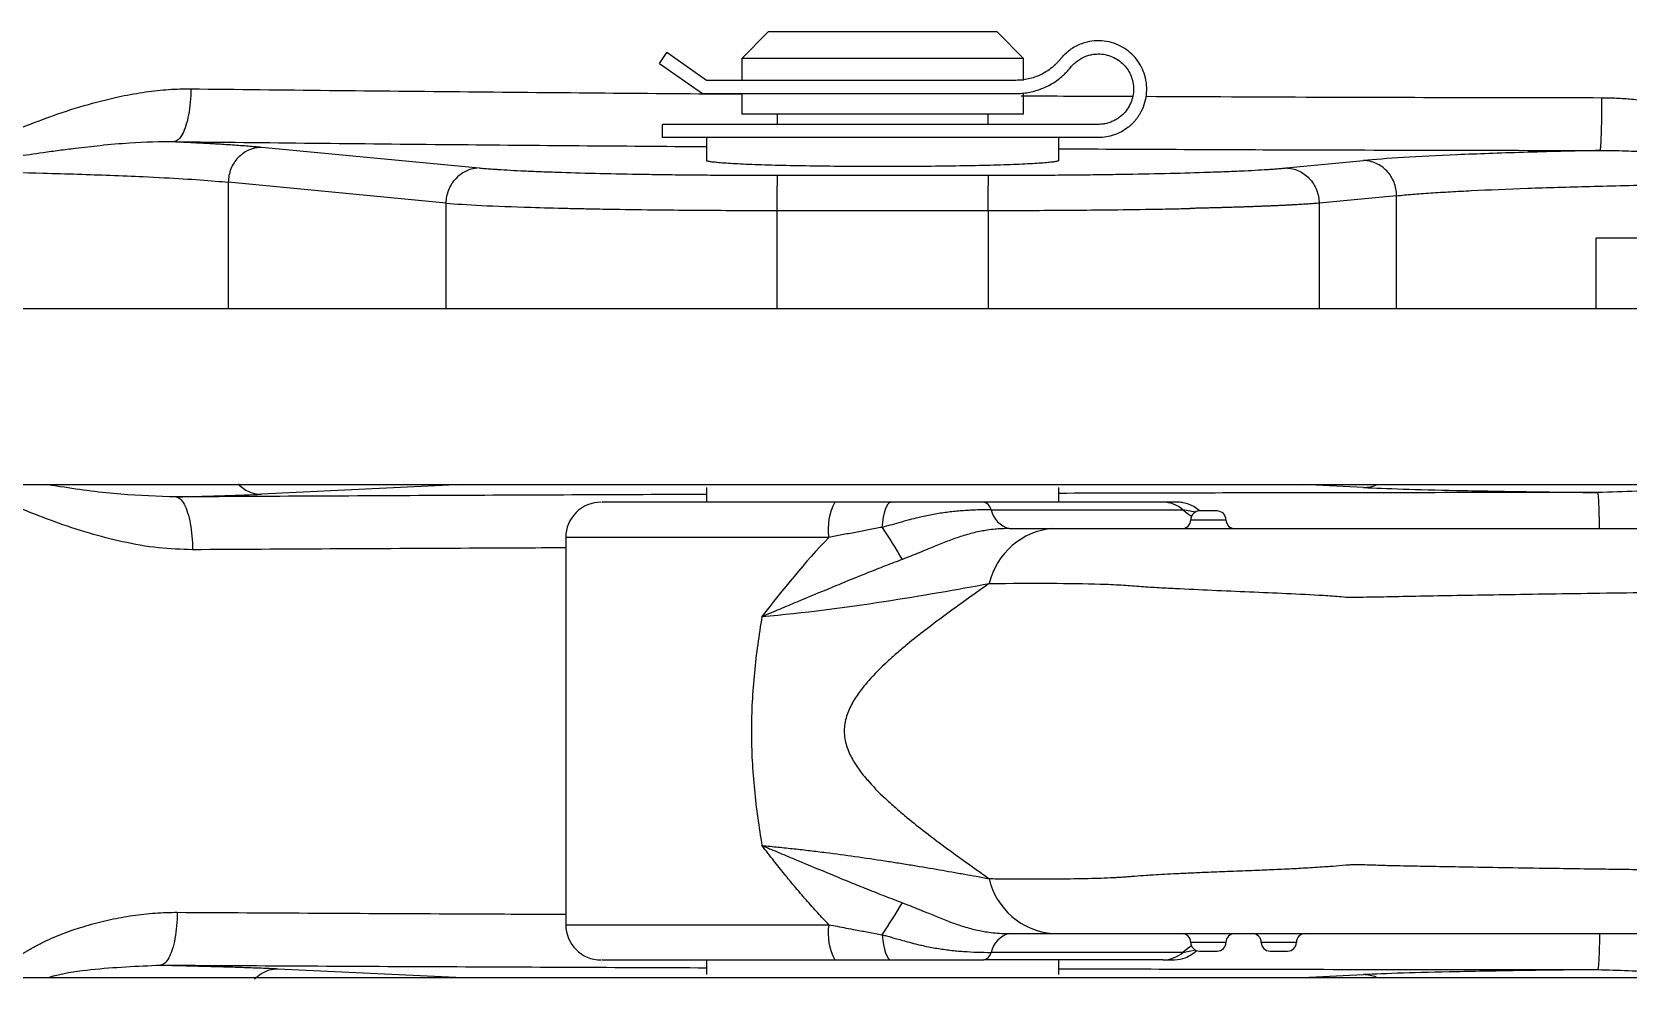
# Model space of a CAD drawing. Header units: centimetres. Extents: x 470464 to 524273, y 49611 to 59074.
# Drawn here: x 488088.35 to 488097.42, y 53981.15 to 53986.53 of the extents above; entities that cross this region are included whole.
import ezdxf

# ---------------------------------------------------------------- set-up
doc = ezdxf.new("R2010")
doc.units = ezdxf.units.CM
doc.header["$MEASUREMENT"] = 0
doc.layers.add('vinç', color=7, linetype='Continuous')

# ---------------------------------------------------------------- blocks, each defined once
blk = doc.blocks.new('fdtrhrghrtsehserhtr')
at = {"color": 2, "linetype": 'Continuous', "lineweight": 25}
for p, q in [((427562.0182, 71738.9734), (427562.0182, 71779.0242)), ((427563.0182, 71738.9734), (427563.0182, 71779.0242)), ((427565.8182, 71738.9734), (427565.8182, 71779.0242)), ((427561.6182, 71764.0988), (427561.6182, 71758.4988)), ((427561.6182, 71758.4988), (427562.0182, 71758.4988)), ((427561.3777, 71757.3682), (427561.42, 71756.9277)), ((427562.0182, 71757.3682), (427561.3777, 71757.3682)), ((427561.2201, 71756.7398), (427561.1778, 71757.1802)), ((427563.0349, 71757.1802), (427563.0182, 71756.8325)), ((427565.8182, 71756.8325), (427565.8016, 71757.1802)), ((427561.42, 71756.9277), (427562.0182, 71756.9277)), ((427565.6182, 71756.7988), (427565.6182, 71756.5988)), ((427565.6682, 71756.6488), (427565.6682, 71756.7488)), ((427563.1682, 71756.3488), (427563.1682, 71756.2488)), ((427563.2182, 71756.1988), (427563.2182, 71756.3988)), ((427565.6182, 71756.3988), (427565.6182, 71756.1988)), ((427565.6682, 71756.2488), (427565.6682, 71756.3488)), ((427563.1754, 71756.2248), (427563.1611, 71756.1539)), ((427565.6754, 71756.1537), (427565.6612, 71756.2248)), ((427563.1611, 71755.0647), (427563.1611, 71756.1539)), ((427565.6754, 71756.1537), (427565.6754, 71755.0646)), ((427560.9725, 71755.6738), (427560.9725, 71753.1988)), ((427561.0475, 71755.6738), (427561.0475, 71753.1988)), ((427561.1774, 71755.4488), (427561.0475, 71755.4488)), ((427563.1182, 71755.4488), (427563.0351, 71755.4488)), ((427565.8014, 71755.4488), (427565.7182, 71755.4488)), ((427560.5975, 71755.2488), (427560.4474, 71755.0986)), ((427560.5975, 71755.2488), (427560.5975, 71753.6488)), ((427560.7228, 71755.2488), (427560.5975, 71755.2488)), ((427560.9125, 71755.2488), (427560.7947, 71755.2488)), ((427560.7225, 71755.2054), (427560.7225, 71753.4488)), ((427560.7975, 71753.4251), (427560.7975, 71755.2054)), ((427560.9725, 71755.0488), (427560.9125, 71755.0488)), ((427561.2614, 71753.8492), (427561.2614, 71755.0484)), ((427561.4613, 71753.8492), (427561.4613, 71755.0484)), ((427561.4613, 71755.0484), (427562.0182, 71755.0484)), ((427563.3182, 71754.143), (427563.3182, 71752.6488)), ((427565.5182, 71752.6488), (427565.5182, 71754.1429)), ((427560.4474, 71753.7989), (427560.5975, 71753.6488)), ((427560.9125, 71753.8488), (427560.9725, 71753.8488)), ((427562.0182, 71753.8492), (427561.4613, 71753.8492)), ((427560.5975, 71753.6488), (427560.7225, 71753.6488)), ((427560.7947, 71753.6488), (427560.9125, 71753.6488)), ((427560.7225, 71753.4488), (427560.5648, 71753.2235)), ((427560.6262, 71753.1805), (427560.7975, 71753.4251)), ((427561.0475, 71753.4488), (427561.1774, 71753.4488)), ((427563.0351, 71753.4488), (427563.1182, 71753.4488)), ((427565.7182, 71753.4488), (427565.8014, 71753.4488)), ((427560.6262, 71753.1805), (427560.5648, 71753.2235)), ((427561.0475, 71753.1988), (427560.9725, 71753.1988)), ((427563.3182, 71752.6488), (427565.5182, 71752.6488)), ((427561.1013, 71750.92), (427561.2201, 71752.1577)), ((427563.0182, 71752.065), (427563.0732, 71750.92)), ((427565.7678, 71751.0142), (427565.8182, 71752.065)), ((427561.42, 71751.9698), (427561.3012, 71750.7321)), ((427562.0182, 71751.9698), (427561.42, 71751.9698)), ((427561.3012, 71750.7321), (427562.0182, 71750.7321))]:
    blk.add_line(p, q, dxfattribs=at)
at = {"color": 2, "linetype": 'Continuous', "lineweight": 25, "flags": 128}
for points in [[(427563.1611, 71756.1539), (427563.1855, 71756.185), (427563.1978, 71756.2031)], [(427565.6386, 71756.2031), (427565.651, 71756.1849), (427565.6754, 71756.1537)], [(427563.2611, 71754.4469), (427563.2313, 71754.4499), (427563.2037, 71754.4539), (427563.179, 71754.4591), (427563.1579, 71754.4652), (427563.1409, 71754.472), (427563.1284, 71754.4795), (427563.1208, 71754.4873), (427563.1182, 71754.4954)], [(427565.5754, 71754.4468), (427565.6052, 71754.4498), (427565.6328, 71754.4539), (427565.6575, 71754.459), (427565.6786, 71754.4651), (427565.6956, 71754.472), (427565.7081, 71754.4794), (427565.7157, 71754.4873), (427565.7182, 71754.4953)]]:
    blk.add_lwpolyline(points, dxfattribs=at)
at = {"color": 2, "linetype": 'Continuous', "lineweight": 25}
for centre, radius, start, end in [((427565.6182, 71756.8488), 0.05, 180, 270), ((427565.6182, 71756.7488), 0.05, 0, 90), ((427565.6182, 71756.5488), 0.05, 90, 180), ((427565.6182, 71756.6488), 0.05, 270, 0), ((427563.2182, 71756.4488), 0.05, 270, 0), ((427565.6182, 71756.4488), 0.05, 180, 270), ((427563.2182, 71756.3488), 0.05, 90, 180), ((427565.6182, 71756.3488), 0.05, 0, 90), ((427563.2182, 71756.2488), 0.05, 180, 270), ((427565.6182, 71756.2488), 0.05, 270, 0), ((427563.2941, 71756.0388), 0.1758, 139.13346, 179.71429), ((427563.2182, 71756.1488), 0.05, 0, 90), ((427565.6182, 71756.1488), 0.05, 90, 180), ((427565.5424, 71756.0387), 0.1758, 0.28601, 40.86905), ((427563.6714, 71755.4484), 0.4045, 184.59309, 256.92732), ((427565.165, 71755.4474), 0.4045, 283.03625, 355.39888), ((427563.1301, 71755.2041), 0.1428, 282.5295, 345.2658), ((427565.7063, 71755.204), 0.1428, 194.73974, 257.47677), ((427563.1735, 71755.0089), 0.0571, 102.5295, 165.2658), ((427565.663, 71755.0088), 0.0571, 14.73974, 77.47677), ((427566.2392, 71749.8927), 5.4415, 120.91849, 123.18138), ((427562.6002, 71749.8974), 5.4359, 56.81676, 59.08199), ((427563.2697, 71754.4628), 0.3235, 242.0836, 278.63347), ((427565.5668, 71754.4627), 0.3234, 261.36506, 297.92205), ((427563.3182, 71752.8488), 0.2, 180, 270), ((427565.5182, 71752.8488), 0.2, 270, 0)]:
    blk.add_arc(centre, radius, start, end, dxfattribs=at)
for points, knots in [([(427563.2682, 71755.416), (427563.2682, 71755.4319), (427563.2682, 71755.4636), (427563.2682, 71755.5102), (427563.2682, 71755.5559), (427563.2682, 71755.6007), (427563.2682, 71755.6446), (427563.2682, 71755.6876), (427563.2682, 71755.7298), (427563.2682, 71755.7711), (427563.2682, 71755.8115), (427563.2682, 71755.851), (427563.2682, 71755.8896), (427563.2682, 71755.9274), (427563.2682, 71755.9642), (427563.2682, 71756.0002), (427563.2682, 71756.0353), (427563.2682, 71756.0696), (427563.2682, 71756.1148), (427563.2682, 71756.1703), (427563.2682, 71756.2539), (427563.2682, 71756.3281), (427563.2682, 71756.3996), (427563.2682, 71756.452), (427563.2682, 71756.4973), (427563.2682, 71756.5321), (427563.2682, 71756.5845), (427563.2682, 71756.6757), (427563.2682, 71756.8178), (427563.2682, 71756.9685), (427563.2682, 71757.1098), (427563.2682, 71757.2242), (427563.2682, 71757.3227), (427563.2682, 71757.3912), (427563.2682, 71757.436), (427563.2682, 71757.4701), (427563.2682, 71757.5136), (427563.2682, 71757.5585), (427563.2682, 71757.5969), (427563.2682, 71757.6446), (427563.2682, 71757.7159), (427563.2682, 71757.8181), (427563.2682, 71758.0077), (427563.2682, 71758.2549), (427563.2682, 71758.5654), (427563.2682, 71758.8177), (427563.2682, 71759.0869), (427563.2682, 71759.3713), (427563.2682, 71759.6691), (427563.2682, 71759.9787), (427563.2682, 71760.2968), (427563.2682, 71760.5495), (427563.2682, 71760.7312), (427563.2682, 71760.841), (427563.2682, 71760.951), (427563.2682, 71761.0614), (427563.2682, 71761.172), (427563.2682, 71761.2458), (427563.2682, 71761.2827)], [0, 0, 0, 0, 0.007305, 0.014597, 0.021878, 0.029147, 0.036407, 0.043658, 0.050903, 0.058142, 0.065377, 0.072609, 0.07984, 0.087069, 0.0943, 0.101533, 0.10877, 0.116011, 0.123259, 0.138218, 0.154152, 0.185165, 0.19893, 0.21627, 0.231828, 0.2396, 0.24737, 0.27795, 0.319361, 0.371605, 0.40942, 0.442732, 0.471539, 0.495841, 0.502578, 0.511375, 0.526911, 0.542439, 0.550471, 0.557966, 0.57877, 0.599636, 0.620632, 0.683745, 0.715301, 0.746938, 0.7786, 0.810173, 0.841759, 0.873466, 0.905237, 0.93669, 0.947248, 0.957791, 0.968329, 0.97887, 0.989424, 1, 1, 1, 1]), ([(427563.5799, 71755.0544), (427563.5777, 71755.3043), (427563.578, 71755.5148), (427563.5845, 71755.7264), (427563.5861, 71755.7661), (427563.5904, 71755.839), (427563.5935, 71755.8708), (427563.5987, 71755.9375), (427563.6006, 71755.9719), (427563.6045, 71756.0411), (427563.6063, 71756.0759), (427563.6151, 71756.2505), (427563.621, 71756.3913), (427563.6331, 71756.6726), (427563.6388, 71756.8138), (427563.649, 71756.9868), (427563.6516, 71757.0206), (427563.6562, 71757.0705), (427563.658, 71757.087), (427563.6575, 71757.1313), (427563.6572, 71757.1542), (427563.6556, 71757.2736), (427563.653, 71757.389), (427563.6478, 71757.6603), (427563.6453, 71757.813), (427563.64, 71758.1453), (427563.6372, 71758.3259), (427563.6316, 71758.7201), (427563.6291, 71758.929), (427563.6244, 71759.3623), (427563.6221, 71759.5878), (427563.6153, 71760.2981), (427563.6116, 71760.7878), (427563.6058, 71761.2903)], [0, 0, 0, 0, 0.125, 0.125, 0.15625, 0.15625, 0.1875, 0.1875, 0.21875, 0.21875, 0.25, 0.25, 0.375, 0.375, 0.5, 0.5, 0.53125, 0.53125, 0.546875, 0.546875, 0.5625, 0.5625, 0.625, 0.625, 0.6875, 0.6875, 0.75, 0.75, 0.8125, 0.8125, 0.875, 0.875, 1, 1, 1, 1]), ([(427565.2563, 71755.0533), (427565.2564, 71755.0677), (427565.2566, 71755.0964), (427565.2569, 71755.1381), (427565.2572, 71755.1783), (427565.2574, 71755.2171), (427565.2575, 71755.2543), (427565.2576, 71755.2902), (427565.2577, 71755.3246), (427565.2577, 71755.3577), (427565.2576, 71755.3895), (427565.2575, 71755.4199), (427565.257, 71755.4991), (427565.2552, 71755.6182), (427565.2518, 71755.7252), (427565.2484, 71755.7901), (427565.2462, 71755.8233), (427565.2439, 71755.8538), (427565.2407, 71755.8956), (427565.2375, 71755.9379), (427565.2336, 71755.9938), (427565.2306, 71756.052), (427565.2268, 71756.1245), (427565.2228, 71756.2082), (427565.2184, 71756.3091), (427565.2138, 71756.4278), (427565.2094, 71756.5427), (427565.2049, 71756.6547), (427565.2003, 71756.7558), (427565.1954, 71756.8469), (427565.1909, 71756.9175), (427565.1877, 71756.9652), (427565.1836, 71757.0193), (427565.18, 71757.0618), (427565.177, 71757.102), (427565.1763, 71757.1296), (427565.1763, 71757.1624), (427565.177, 71757.1957), (427565.1781, 71757.2323), (427565.1794, 71757.2705), (427565.1808, 71757.3112), (427565.182, 71757.3624), (427565.1833, 71757.4376), (427565.1858, 71757.559), (427565.1888, 71757.7285), (427565.1923, 71757.9382), (427565.1966, 71758.2116), (427565.2004, 71758.4713), (427565.204, 71758.7272), (427565.207, 71758.9719), (427565.2107, 71759.303), (427565.2143, 71759.6432), (427565.217, 71759.9044), (427565.2188, 71760.0916), (427565.2203, 71760.2661), (427565.2219, 71760.4444), (427565.2232, 71760.5908), (427565.2244, 71760.7089), (427565.2255, 71760.8159), (427565.2266, 71760.928), (427565.2279, 71761.0448), (427565.2293, 71761.1661), (427565.2302, 71761.2484), (427565.2307, 71761.2903)], [0, 0, 0, 0, 0.0063713, 0.0126206, 0.0187472, 0.0247506, 0.0306304, 0.0363861, 0.0420175, 0.0475242, 0.052906, 0.0581624, 0.0632932, 0.0946405, 0.1253915, 0.1322099, 0.1408789, 0.1501976, 0.1563905, 0.1758415, 0.1874621, 0.2053611, 0.2260603, 0.2495845, 0.2766498, 0.3116854, 0.3501619, 0.3737819, 0.4065129, 0.4358891, 0.4513147, 0.4669525, 0.4767502, 0.4980268, 0.5046037, 0.5119198, 0.520103, 0.5290532, 0.5352859, 0.544582, 0.5534877, 0.560156, 0.5746668, 0.5955861, 0.6231095, 0.6548486, 0.6858307, 0.7312126, 0.7486617, 0.772812, 0.8114686, 0.852271, 0.8743379, 0.8871989, 0.9058248, 0.9236944, 0.9371279, 0.946536, 0.9563918, 0.9666821, 0.9773918, 0.9885041, 1, 1, 1, 1]), ([(427565.5682, 71755.4149), (427565.5682, 71755.4304), (427565.5682, 71755.4612), (427565.5682, 71755.5065), (427565.5682, 71755.5509), (427565.5682, 71755.5945), (427565.5682, 71755.6371), (427565.5682, 71755.6788), (427565.5682, 71755.7197), (427565.5682, 71755.7597), (427565.5682, 71755.7988), (427565.5682, 71755.8371), (427565.5682, 71755.8745), (427565.5682, 71755.9353), (427565.5682, 71756.0164), (427565.5682, 71756.0938), (427565.5682, 71756.1544), (427565.5682, 71756.2121), (427565.5682, 71756.2816), (427565.5682, 71756.3559), (427565.5682, 71756.4264), (427565.5682, 71756.4857), (427565.5682, 71756.5319), (427565.5682, 71756.5789), (427565.5682, 71756.6362), (427565.5682, 71756.7073), (427565.5682, 71756.7785), (427565.5682, 71756.8734), (427565.5682, 71756.9922), (427565.5682, 71757.1005), (427565.5682, 71757.1953), (427565.5682, 71757.2693), (427565.5682, 71757.3505), (427565.5682, 71757.403), (427565.5682, 71757.4351), (427565.5682, 71757.4581), (427565.5682, 71757.487), (427565.5682, 71757.5158), (427565.5682, 71757.5392), (427565.5682, 71757.5651), (427565.5682, 71757.6001), (427565.5682, 71757.6557), (427565.5682, 71757.7407), (427565.5682, 71757.8643), (427565.5682, 71758.0242), (427565.5682, 71758.2309), (427565.5682, 71758.4951), (427565.5682, 71758.7483), (427565.5682, 71758.9824), (427565.5682, 71759.1656), (427565.5682, 71759.3825), (427565.5682, 71759.604), (427565.5682, 71759.8257), (427565.5682, 71760.0633), (427565.5682, 71760.2876), (427565.5682, 71760.4861), (427565.5682, 71760.6389), (427565.5682, 71760.7453), (427565.5682, 71760.852), (427565.5682, 71760.9592), (427565.5682, 71761.0668), (427565.5682, 71761.1747), (427565.5682, 71761.2467), (427565.5682, 71761.2828)], [0, 0, 0, 0, 0.00711, 0.014196, 0.021262, 0.028306, 0.035332, 0.04234, 0.049331, 0.056306, 0.063268, 0.070216, 0.077152, 0.084078, 0.1048, 0.125468, 0.133576, 0.146113, 0.166768, 0.187452, 0.208164, 0.228891, 0.240912, 0.249612, 0.270324, 0.291034, 0.311745, 0.332454, 0.373872, 0.415291, 0.426818, 0.456711, 0.480041, 0.498134, 0.502749, 0.508494, 0.518857, 0.529217, 0.534438, 0.539571, 0.551395, 0.563217, 0.580977, 0.608758, 0.636795, 0.664716, 0.706456, 0.748387, 0.760577, 0.790362, 0.81139, 0.83218, 0.861337, 0.880222, 0.90422, 0.928116, 0.938358, 0.9486, 0.958846, 0.969104, 0.979378, 0.989675, 1, 1, 1, 1]), ([(427561.3777, 71757.3682), (427561.3749, 71757.3971), (427561.3695, 71757.4538), (427561.3619, 71757.5578), (427561.355, 71757.6702), (427561.3457, 71757.8442), (427561.3351, 71758.0992), (427561.3239, 71758.4629), (427561.3151, 71758.8627), (427561.309, 71759.2938), (427561.3058, 71759.6097), (427561.3053, 71759.7798), (427561.3053, 71759.7988)], [0, 0, 0, 0, 0.073016, 0.142906, 0.209668, 0.273304, 0.420103, 0.559695, 0.702917, 0.843873, 0.982567, 1, 1, 1, 1]), ([(427560.8208, 71758.5342), (427560.8209, 71758.5478), (427560.8211, 71758.5754), (427560.8228, 71758.6171), (427560.8253, 71758.6595), (427560.829, 71758.7026), (427560.8336, 71758.7464), (427560.8393, 71758.7909), (427560.8459, 71758.8361), (427560.8536, 71758.882), (427560.8623, 71758.9287), (427560.872, 71758.976), (427560.8879, 71759.0471), (427560.9124, 71759.1435), (427560.9466, 71759.2612), (427560.9851, 71759.3807), (427561.0126, 71759.4587), (427561.027, 71759.4996)], [0, 0, 0, 0, 0.041312, 0.083364, 0.126179, 0.16978, 0.214188, 0.259424, 0.305506, 0.352452, 0.40028, 0.449004, 0.498642, 0.620476, 0.749702, 0.869128, 1, 1, 1, 1]), ([(427561.1206, 71758.5241), (427561.1201, 71758.5707), (427561.1208, 71758.6183), (427561.1239, 71758.7138), (427561.1263, 71758.7618), (427561.1314, 71758.8411), (427561.1336, 71758.8719), (427561.1377, 71758.9225), (427561.1393, 71758.9421), (427561.1428, 71758.9815), (427561.1447, 71759.0013), (427561.1497, 71759.0532), (427561.153, 71759.0853), (427561.1621, 71759.1696), (427561.1681, 71759.222), (427561.1812, 71759.3295), (427561.1881, 71759.3846), (427561.1954, 71759.4399)], [-9.971686, -9.971686, -9.971686, -9.971686, -8.28417, -8.28417, -6.64779, -6.64779, -5.625053, -5.625053, -4.985843, -4.985843, -4.346632, -4.346632, -3.323895, -3.323895, -1.687516, -1.687516, 0, 0, 0, 0]), ([(427563.0182, 71759.1362), (427563.026, 71759.0754), (427563.053, 71758.8649), (427563.0591, 71758.6578), (427563.0634, 71758.5106)], [0, 0, 0, 0, 0.289108, 1, 1, 1, 1]), ([(427565.7731, 71758.5106), (427565.7761, 71758.6263), (427565.7816, 71758.8365), (427565.8069, 71759.0493), (427565.8182, 71759.1449)], [0, 0, 0, 0, 0.550811, 1, 1, 1, 1]), ([(427560.8131, 71755.9443), (427560.8146, 71756.2676), (427560.8186, 71757.1273), (427560.8199, 71757.9936), (427560.8208, 71758.5342)], [0, 0, 0, 0, 0.376034, 1, 1, 1, 1]), ([(427561.1206, 71758.5241), (427561.1197, 71758.525), (427561.1155, 71758.5258), (427561.1008, 71758.5275), (427561.0903, 71758.5283), (427561.0637, 71758.5298), (427561.0476, 71758.5305), (427561.0108, 71758.5317), (427560.9901, 71758.5323), (427560.9454, 71758.5332), (427560.9215, 71758.5335), (427560.872, 71758.534), (427560.8464, 71758.5341), (427560.8208, 71758.5342)], [0, 0, 0, 0, 0.166667, 0.166667, 0.333333, 0.333333, 0.5, 0.5, 0.666667, 0.666667, 0.833333, 0.833333, 1, 1, 1, 1]), ([(427561.1111, 71755.4488), (427561.1133, 71755.925), (427561.118, 71756.9461), (427561.1197, 71757.975), (427561.1206, 71758.5241)], [0, 0, 0, 0, 0.466416, 1, 1, 1, 1]), ([(427561.1206, 71758.5241), (427561.1239, 71758.3703), (427561.1276, 71758.2244), (427561.1358, 71757.9525), (427561.1403, 71757.8266), (427561.1501, 71757.5983), (427561.1553, 71757.496), (427561.1662, 71757.3177), (427561.1719, 71757.2418), (427561.1778, 71757.1802)], [0, 0, 0, 0, 0.25, 0.25, 0.5, 0.5, 0.75, 0.75, 1, 1, 1, 1]), ([(427563.0349, 71757.1802), (427563.0378, 71757.2414), (427563.0407, 71757.3166), (427563.0461, 71757.4932), (427563.0487, 71757.5945), (427563.0535, 71757.8204), (427563.0558, 71757.945), (427563.0599, 71758.214), (427563.0618, 71758.3583), (427563.0634, 71758.5106)], [0, 0, 0, 0, 0.25, 0.25, 0.5, 0.5, 0.75, 0.75, 1, 1, 1, 1]), ([(427563.2682, 71758.52), (427563.2577, 71758.52), (427563.2044, 71758.5196), (427563.1353, 71758.5174), (427563.0753, 71758.5141), (427563.0674, 71758.5117), (427563.0634, 71758.5106)], [0, 0, 0, 0, 0.0877, 0.441827, 0.720913, 1, 1, 1, 1]), ([(427563.0634, 71758.5106), (427563.0638, 71757.9631), (427563.0647, 71756.9386), (427563.067, 71755.9221), (427563.0681, 71755.4488)], [0, 0, 0, 0, 0.53443, 1, 1, 1, 1]), ([(427565.5682, 71758.5201), (427565.5745, 71758.5201), (427565.6188, 71758.5198), (427565.6876, 71758.5178), (427565.758, 71758.5146), (427565.7681, 71758.5119), (427565.7731, 71758.5106)], [0, 0, 0, 0, 0.051473, 0.3676487, 0.6838243, 1, 1, 1, 1]), ([(427565.7683, 71755.4488), (427565.7694, 71755.916), (427565.7718, 71756.9324), (427565.7726, 71757.9569), (427565.7731, 71758.5106)], [0, 0, 0, 0, 0.459607, 1, 1, 1, 1]), ([(427565.7731, 71758.5106), (427565.7747, 71758.3583), (427565.7766, 71758.214), (427565.7807, 71757.945), (427565.7829, 71757.8204), (427565.7878, 71757.5945), (427565.7904, 71757.4932), (427565.7958, 71757.3166), (427565.7986, 71757.2414), (427565.8016, 71757.1802)], [0, 0, 0, 0, 0.25, 0.25, 0.5, 0.5, 0.75, 0.75, 1, 1, 1, 1]), ([(427561.2372, 71757.3123), (427561.2187, 71757.295), (427561.2039, 71757.2742), (427561.1836, 71757.2291), (427561.1781, 71757.2047), (427561.1778, 71757.1802)], [0, 0, 0, 0, 0.5, 0.5, 1, 1, 1, 1]), ([(427561.3777, 71757.3682), (427561.3517, 71757.3679), (427561.3258, 71757.3628), (427561.2777, 71757.3437), (427561.2557, 71757.3297), (427561.2372, 71757.3123)], [0, 0, 0, 0, 0.5, 0.5, 1, 1, 1, 1]), ([(427563.0349, 71757.1802), (427563.034, 71757.1924), (427563.032, 71757.2168), (427563.0252, 71757.2418), (427563.0186, 71757.2532), (427563.0182, 71757.2538)], [0, 0, 0, 0, 0.485441, 0.970881, 1, 1, 1, 1]), ([(427565.8182, 71757.2538), (427565.8179, 71757.2532), (427565.8113, 71757.2418), (427565.8044, 71757.2168), (427565.8025, 71757.1924), (427565.8016, 71757.1802)], [0, 0, 0, 0, 0.029116, 0.514558, 1, 1, 1, 1]), ([(427561.2201, 71756.7398), (427561.2204, 71756.7642), (427561.2258, 71756.7886), (427561.2461, 71756.8338), (427561.261, 71756.8545), (427561.2795, 71756.8719)], [0, 0, 0, 0, 0.5, 0.5, 1, 1, 1, 1]), ([(427561.2795, 71756.8719), (427561.2979, 71756.8893), (427561.32, 71756.9033), (427561.368, 71756.9223), (427561.394, 71756.9274), (427561.42, 71756.9277)], [0, 0, 0, 0, 0.5, 0.5, 1, 1, 1, 1]), ([(427561.42, 71756.9277), (427561.4204, 71756.9229), (427561.4212, 71756.9132), (427561.4224, 71756.8978), (427561.4236, 71756.8817), (427561.4248, 71756.865), (427561.4259, 71756.8476), (427561.427, 71756.8296), (427561.4282, 71756.811), (427561.4292, 71756.7919), (427561.4303, 71756.7723), (427561.4314, 71756.7521), (427561.4324, 71756.7314), (427561.4334, 71756.7103), (427561.4344, 71756.6887), (427561.4354, 71756.6668), (427561.4363, 71756.6444), (427561.4372, 71756.6216), (427561.4381, 71756.5985), (427561.439, 71756.575), (427561.4399, 71756.5512), (427561.4407, 71756.5271), (427561.4416, 71756.5028), (427561.4424, 71756.4781), (427561.4432, 71756.4533), (427561.4439, 71756.4282), (427561.4447, 71756.4029), (427561.4454, 71756.3775), (427561.4461, 71756.3519), (427561.4468, 71756.3261), (427561.4475, 71756.3002), (427561.4481, 71756.2742), (427561.4488, 71756.2481), (427561.4494, 71756.2219), (427561.4498, 71756.2043), (427561.45, 71756.1955)], [0, 0, 0, 0, 0.034231, 0.068216, 0.101955, 0.135449, 0.168698, 0.201701, 0.234458, 0.26697, 0.299237, 0.331258, 0.363034, 0.394564, 0.425849, 0.456888, 0.487682, 0.51823, 0.548533, 0.57859, 0.608402, 0.637969, 0.66729, 0.696365, 0.725196, 0.75378, 0.78212, 0.810214, 0.838062, 0.865665, 0.893023, 0.920135, 0.947002, 0.973624, 1, 1, 1, 1]), ([(427561.2614, 71755.0484), (427561.2614, 71755.063), (427561.2614, 71755.0923), (427561.2614, 71755.1362), (427561.2613, 71755.18), (427561.2612, 71755.2238), (427561.261, 71755.2675), (427561.2606, 71755.3416), (427561.26, 71755.4456), (427561.2587, 71755.5787), (427561.2571, 71755.7097), (427561.2545, 71755.8815), (427561.2503, 71756.0851), (427561.245, 71756.2673), (427561.2403, 71756.3971), (427561.2366, 71756.4851), (427561.2326, 71756.5639), (427561.2292, 71756.6214), (427561.2264, 71756.6625), (427561.2244, 71756.6906), (427561.2222, 71756.7166), (427561.2208, 71756.7321), (427561.2201, 71756.7398)], [0, 0, 0, 0, 0.019998, 0.039973, 0.059938, 0.079904, 0.099883, 0.119888, 0.181954, 0.244045, 0.307631, 0.371243, 0.499925, 0.628617, 0.692219, 0.755848, 0.817939, 0.880055, 0.910057, 0.940021, 0.969989, 1, 1, 1, 1]), ([(427563.1647, 71756.246), (427563.1572, 71756.2362), (427563.1414, 71756.2157), (427563.1292, 71756.1856), (427563.1231, 71756.1634), (427563.1192, 71756.1414), (427563.1182, 71756.1191), (427563.1183, 71756.0915), (427563.1183, 71756.0617), (427563.1182, 71756.0397)], [0, 0, 0, 0, 0.078259, 0.16385, 0.207793, 0.254993, 0.370469, 0.53334, 1, 1, 1, 1]), ([(427565.7182, 71756.0394), (427565.7185, 71756.0852), (427565.7189, 71756.1621), (427565.6807, 71756.2131), (427565.6652, 71756.2337)], [0, 0, 0, 0, 0.594839, 1, 1, 1, 1]), ([(427561.4613, 71755.0484), (427561.4613, 71755.1183), (427561.4612, 71755.1883), (427561.4605, 71755.4041), (427561.4595, 71755.5487), (427561.4571, 71755.7751), (427561.456, 71755.8602), (427561.4539, 71755.9938), (427561.453, 71756.0441), (427561.4514, 71756.1279), (427561.4507, 71756.1621), (427561.45, 71756.1955)], [-0.6108652, -0.6108652, -0.6108652, -0.6108652, -0.5059038, -0.5059038, -0.2853074, -0.2853074, -0.1474347, -0.1474347, -0.0612642, -0.0612642, 0, 0, 0, 0]), ([(427560.9891, 71755.8433), (427560.9854, 71755.8478), (427560.9781, 71755.8567), (427560.9662, 71755.8693), (427560.9536, 71755.881), (427560.9403, 71755.8919), (427560.9263, 71755.902), (427560.9006, 71755.9181), (427560.8611, 71755.9363), (427560.806, 71755.9486), (427560.7496, 71755.9499), (427560.6955, 71755.9396), (427560.6458, 71755.9198), (427560.602, 71755.8916), (427560.5641, 71755.8559), (427560.533, 71755.8124), (427560.51, 71755.7624), (427560.4977, 71755.7073), (427560.4964, 71755.6508), (427560.5056, 71755.6024), (427560.5199, 71755.5632), (427560.5356, 71755.5322), (427560.5491, 71755.5136), (427560.556, 71755.5043)], [0, 0, 0, 0, 0.020146, 0.040137, 0.06005, 0.079967, 0.099968, 0.120131, 0.185081, 0.250093, 0.315044, 0.380056, 0.440012, 0.500029, 0.559985, 0.620002, 0.684952, 0.749965, 0.814915, 0.879927, 0.920045, 0.959855, 1, 1, 1, 1]), ([(427565.7182, 71756.0396), (427565.7182, 71756.0344), (427565.7182, 71756.0241), (427565.7182, 71756.0075), (427565.7182, 71755.9902), (427565.7182, 71755.9721), (427565.7182, 71755.9532), (427565.7182, 71755.9335), (427565.7182, 71755.913), (427565.7182, 71755.8917), (427565.7182, 71755.8432), (427565.7182, 71755.7611), (427565.7182, 71755.6355), (427565.7182, 71755.4967), (427565.7182, 71755.3766), (427565.7182, 71755.283), (427565.7182, 71755.22), (427565.7182, 71755.1557), (427565.7182, 71755.0903), (427565.7182, 71755.0457), (427565.7182, 71755.0233)], [0, 0, 0, 0, 0.027542, 0.055035, 0.082492, 0.109928, 0.137357, 0.164795, 0.192256, 0.219753, 0.247303, 0.373636, 0.500006, 0.626339, 0.752709, 0.802246, 0.851659, 0.901033, 0.950451, 1, 1, 1, 1]), ([(427560.5834, 71755.6086), (427560.5821, 71755.6126), (427560.5795, 71755.6206), (427560.5766, 71755.6328), (427560.5744, 71755.6451), (427560.573, 71755.6576), (427560.5724, 71755.6701), (427560.5727, 71755.6921), (427560.5772, 71755.7234), (427560.5915, 71755.7619), (427560.613, 71755.7969), (427560.6407, 71755.8258), (427560.6724, 71755.8484), (427560.7069, 71755.8639), (427560.7437, 71755.8729), (427560.7826, 71755.8748), (427560.8222, 71755.869), (427560.8607, 71755.8548), (427560.8956, 71755.8333), (427560.9216, 71755.8085), (427560.9399, 71755.7842), (427560.9525, 71755.7624), (427560.9586, 71755.7468), (427560.9616, 71755.739)], [0, 0, 0, 0, 0.0201432, 0.0401317, 0.0600446, 0.0799621, 0.0999644, 0.1201307, 0.1850692, 0.2500932, 0.3150318, 0.3800557, 0.44, 0.5000287, 0.559973, 0.6200018, 0.6849403, 0.7499643, 0.8149029, 0.8799269, 0.9200398, 0.9598502, 1, 1, 1, 1]), ([(427560.81, 71755.2349), (427560.8102, 71755.2562), (427560.8115, 71755.4649), (427560.8122, 71755.6762), (427560.8128, 71755.866)], [0, 0, 0, 0, 0.1019827, 1, 1, 1, 1]), ([(427560.9891, 71755.8433), (427561.0078, 71755.8193), (427561.0226, 71755.7922), (427561.0424, 71755.7346), (427561.0475, 71755.7042), (427561.0475, 71755.6738)], [0, 0, 0, 0, 0.5, 0.5, 1, 1, 1, 1]), ([(427560.9616, 71755.739), (427560.9629, 71755.7347), (427560.9657, 71755.7263), (427560.9687, 71755.7134), (427560.9709, 71755.7003), (427560.9723, 71755.6871), (427560.9724, 71755.6782), (427560.9725, 71755.6738)], [0, 0, 0, 0, 0.20089, 0.400446, 0.599554, 0.79911, 1, 1, 1, 1]), ([(427560.6475, 71755.5176), (427560.6439, 71755.5207), (427560.6367, 71755.5267), (427560.6267, 71755.5366), (427560.6174, 71755.5472), (427560.6061, 71755.5622), (427560.5937, 71755.5823), (427560.5868, 71755.5998), (427560.5834, 71755.6086)], [0, 0, 0, 0, 0.12526, 0.249956, 0.374713, 0.500153, 0.749956, 1, 1, 1, 1]), ([(427560.7975, 71755.2054), (427560.7974, 71755.2113), (427560.7973, 71755.2231), (427560.7961, 71755.2407), (427560.7941, 71755.2583), (427560.7914, 71755.2758), (427560.7861, 71755.3021), (427560.7762, 71755.337), (427560.7588, 71755.379), (427560.7369, 71755.4187), (427560.7136, 71755.4515), (427560.6909, 71755.4778), (427560.6701, 71755.4987), (427560.6551, 71755.5113), (427560.6475, 71755.5176)], [0, 0, 0, 0, 0.049452, 0.09877, 0.148052, 0.197393, 0.246892, 0.373382, 0.500017, 0.626507, 0.753143, 0.835472, 0.917607, 1, 1, 1, 1]), ([(427560.6006, 71755.4591), (427560.6052, 71755.4553), (427560.6145, 71755.4476), (427560.6275, 71755.4353), (427560.6398, 71755.4222), (427560.6555, 71755.4037), (427560.6732, 71755.3787), (427560.6911, 71755.3464), (427560.7052, 71755.3123), (427560.7151, 71755.2771), (427560.7214, 71755.2413), (427560.7221, 71755.2174), (427560.7225, 71755.2054)], [0, 0, 0, 0, 0.061786, 0.123406, 0.185047, 0.2469, 0.373384, 0.500047, 0.62653, 0.753193, 0.876552, 1, 1, 1, 1]), ([(427561.1774, 71755.4488), (427561.1778, 71755.4487), (427561.1785, 71755.4485), (427561.1795, 71755.4471), (427561.1806, 71755.4448), (427561.1816, 71755.4415), (427561.1827, 71755.4373), (427561.1845, 71755.4285), (427561.1871, 71755.4114), (427561.1903, 71755.3796), (427561.1935, 71755.3382), (427561.1976, 71755.2695), (427561.2023, 71755.1609), (427561.2068, 71755.001), (427561.21, 71754.8218), (427561.2119, 71754.6354), (427561.2125, 71754.4488), (427561.2119, 71754.2621), (427561.21, 71754.0758), (427561.2068, 71753.8965), (427561.2023, 71753.7366), (427561.1976, 71753.628), (427561.1935, 71753.5593), (427561.1903, 71753.518), (427561.1871, 71753.4862), (427561.1842, 71753.4667), (427561.1816, 71753.4556), (427561.1795, 71753.4498), (427561.1781, 71753.4491), (427561.1774, 71753.4488)], [0, 0, 0, 0, 0.009734, 0.019451, 0.02916, 0.038869, 0.048589, 0.058328, 0.089224, 0.120136, 0.152317, 0.184514, 0.250168, 0.315813, 0.380087, 0.44179, 0.500003, 0.558217, 0.61992, 0.684194, 0.749839, 0.815492, 0.847672, 0.879871, 0.910766, 0.941679, 0.961128, 0.980544, 1, 1, 1, 1]), ([(427563.2682, 71755.1678), (427563.2682, 71755.1824), (427563.2682, 71755.2116), (427563.2682, 71755.2543), (427563.2682, 71755.2961), (427563.2682, 71755.337), (427563.2682, 71755.3771), (427563.2682, 71755.4031), (427563.2682, 71755.416)], [0, 0, 0, 0, 0.1681623, 0.3356654, 0.5025546, 0.6688759, 0.8346754, 1, 1, 1, 1]), ([(427560.9125, 71753.6488), (427560.9125, 71753.6488), (427560.9125, 71753.6696), (427560.9125, 71753.7497), (427560.9125, 71753.809), (427560.9125, 71753.9571), (427560.9125, 71754.0459), (427560.9125, 71754.2394), (427560.9125, 71754.3441), (427560.9125, 71754.5535), (427560.9125, 71754.6582), (427560.9125, 71754.8517), (427560.9125, 71754.9404), (427560.9125, 71755.0885), (427560.9125, 71755.1478), (427560.9125, 71755.2279), (427560.9125, 71755.2488), (427560.9125, 71755.2488)], [0, 0, 0, 0, 0.125, 0.125, 0.25, 0.25, 0.375, 0.375, 0.5, 0.5, 0.625, 0.625, 0.75, 0.75, 0.875, 0.875, 1, 1, 1, 1]), ([(427563.2682, 71755.1678), (427563.2683, 71755.1616), (427563.2684, 71755.1464), (427563.2694, 71755.1195), (427563.2719, 71755.0838), (427563.2765, 71755.0457), (427563.2855, 71754.993), (427563.2977, 71754.9423), (427563.3134, 71754.8911), (427563.3308, 71754.8409), (427563.3548, 71754.7788), (427563.3817, 71754.7134), (427563.4053, 71754.6567), (427563.425, 71754.6086), (427563.4372, 71754.5769), (427563.4432, 71754.561)], [0, 0, 0, 0, 0.029038, 0.070729, 0.125359, 0.196141, 0.250483, 0.375443, 0.439661, 0.500217, 0.623159, 0.74948, 0.832743, 0.916168, 1, 1, 1, 1]), ([(427565.3932, 71754.5609), (427565.3969, 71754.5704), (427565.4041, 71754.5895), (427565.4155, 71754.6182), (427565.4272, 71754.647), (427565.4392, 71754.6759), (427565.4575, 71754.7199), (427565.4817, 71754.7787), (427565.5057, 71754.8408), (427565.5231, 71754.891), (427565.5388, 71754.9422), (427565.551, 71754.9929), (427565.56, 71755.0455), (427565.5651, 71755.0885), (427565.5679, 71755.1304), (427565.5681, 71755.1573), (427565.5682, 71755.1676)], [0, 0, 0, 0, 0.050364, 0.100546, 0.150601, 0.200583, 0.250542, 0.376856, 0.499803, 0.560349, 0.624572, 0.74953, 0.803864, 0.874652, 0.951715, 1, 1, 1, 1]), ([(427560.4475, 71755.0988), (427560.4475, 71755.0988), (427560.4475, 71755.0819), (427560.4475, 71755.0167), (427560.4475, 71754.9686), (427560.4475, 71754.8482), (427560.4475, 71754.7761), (427560.4475, 71754.6189), (427560.4475, 71754.5339), (427560.4475, 71754.3637), (427560.4475, 71754.2786), (427560.4475, 71754.1214), (427560.4475, 71754.0493), (427560.4475, 71753.929), (427560.4475, 71753.8808), (427560.4475, 71753.8157), (427560.4475, 71753.7988), (427560.4475, 71753.7988)], [0, 0, 0, 0, 0.125, 0.125, 0.25, 0.25, 0.375, 0.375, 0.5, 0.5, 0.625, 0.625, 0.75, 0.75, 0.875, 0.875, 1, 1, 1, 1]), ([(427561.2614, 71755.0484), (427561.262, 71755.0484), (427561.2648, 71755.0484), (427561.2746, 71755.0484), (427561.2816, 71755.0484), (427561.2994, 71755.0484), (427561.3101, 71755.0484), (427561.3224, 71755.0484), (427561.3224, 71755.0484), (427561.3224, 71755.0484)], [0.0000404, 0.0000404, 0.0000404, 0.0000404, 0.1666667, 0.1666667, 0.3333333, 0.3333333, 0.5, 0.5, 0.500031, 0.500031, 0.500031, 0.500031]), ([(427561.4613, 71755.0484), (427561.4357, 71755.0484), (427561.4101, 71755.0484), (427561.3627, 71755.0484), (427561.3408, 71755.0484), (427561.3224, 71755.0484)], [0, 0, 0, 0, 0.5, 0.5, 1, 1, 1, 1]), ([(427563.1611, 71755.0647), (427563.1612, 71755.0517), (427563.1613, 71755.0259), (427563.1624, 71754.9868), (427563.1641, 71754.9478), (427563.1666, 71754.9089), (427563.1698, 71754.8703), (427563.1738, 71754.8321), (427563.1785, 71754.7946), (427563.1862, 71754.7439), (427563.1958, 71754.6952), (427563.2078, 71754.6433), (427563.2197, 71754.5969), (427563.2343, 71754.5439), (427563.2489, 71754.4922), (427563.2573, 71754.461), (427563.2611, 71754.4469)], [0, 0, 0, 0, 0.064025, 0.128009, 0.191736, 0.254981, 0.317511, 0.379087, 0.439465, 0.498397, 0.623271, 0.674077, 0.748546, 0.847186, 0.930948, 1, 1, 1, 1]), ([(427563.5799, 71755.0544), (427563.6076, 71755.0153), (427563.663, 71754.937), (427563.7494, 71754.8169), (427563.8364, 71754.7004), (427563.9138, 71754.6029), (427563.9752, 71754.5301), (427564.0413, 71754.4557), (427564.1113, 71754.3855), (427564.1905, 71754.3196), (427564.2569, 71754.2754), (427564.3321, 71754.241), (427564.418, 71754.2257), (427564.504, 71754.241), (427564.5795, 71754.2754), (427564.6461, 71754.3198), (427564.7256, 71754.386), (427564.7956, 71754.4561), (427564.8616, 71754.5303), (427564.9218, 71754.6018), (427564.9991, 71754.6991), (427565.0862, 71754.8152), (427565.1593, 71754.9167), (427565.2147, 71754.9947), (427565.2424, 71755.0338), (427565.2563, 71755.0533)], [0, 0, 0, 0, 0.062552, 0.125102, 0.192254, 0.250174, 0.284085, 0.312794, 0.375209, 0.40629, 0.43742, 0.468974, 0.500196, 0.531438, 0.563008, 0.594375, 0.625694, 0.687962, 0.716558, 0.750415, 0.806306, 0.87524, 0.937618, 0.968847, 1, 1, 1, 1]), ([(427563.7682, 71753.7632), (427563.7463, 71754.0025), (427563.7157, 71754.2382), (427563.6489, 71754.6722), (427563.6133, 71754.8737), (427563.5799, 71755.0544)], [0, 0, 0, 0, 0.5, 0.5, 1, 1, 1, 1]), ([(427565.0682, 71753.7632), (427565.0697, 71753.7786), (427565.0725, 71753.8095), (427565.0771, 71753.8553), (427565.0818, 71753.901), (427565.0867, 71753.9464), (427565.0918, 71753.9916), (427565.097, 71754.0366), (427565.1023, 71754.0814), (427565.113, 71754.1673), (427565.1304, 71754.2961), (427565.1506, 71754.4328), (427565.1676, 71754.5412), (427565.1845, 71754.6453), (427565.2015, 71754.7458), (427565.2185, 71754.8433), (427565.2309, 71754.9132), (427565.2436, 71754.9843), (427565.2519, 71755.0292), (427565.2563, 71755.0533)], [0, 0, 0, 0, 0.031067, 0.062185, 0.093382, 0.124681, 0.156102, 0.18766, 0.219362, 0.251211, 0.371771, 0.501321, 0.561843, 0.625746, 0.750091, 0.809566, 0.874721, 0.933024, 1, 1, 1, 1]), ([(427565.5754, 71754.4468), (427565.5775, 71754.4549), (427565.5821, 71754.4722), (427565.5898, 71754.4998), (427565.5985, 71754.5306), (427565.608, 71754.5648), (427565.6187, 71754.6042), (427565.6285, 71754.6426), (427565.6406, 71754.6945), (427565.6527, 71754.7557), (427565.6632, 71754.8323), (427565.6702, 71754.909), (427565.6746, 71754.9869), (427565.6751, 71755.0386), (427565.6754, 71755.0646)], [0, 0, 0, 0, 0.039684, 0.08465, 0.134745, 0.189989, 0.250662, 0.325155, 0.375567, 0.500577, 0.620128, 0.744499, 0.871738, 1, 1, 1, 1]), ([(427563.1182, 71755.0235), (427563.1182, 71755.016), (427563.1182, 71754.9989), (427563.1182, 71754.9699), (427563.1182, 71754.9342), (427563.1182, 71754.8841), (427563.1182, 71754.8256), (427563.1182, 71754.7599), (427563.1182, 71754.6952), (427563.1182, 71754.6395), (427563.1182, 71754.5942), (427563.1182, 71754.5613), (427563.1182, 71754.5283), (427563.1182, 71754.5065), (427563.1182, 71754.4954)], [0, 0, 0, 0, 0.044252, 0.100857, 0.169719, 0.250804, 0.387786, 0.500094, 0.619229, 0.749334, 0.811815, 0.874398, 0.935863, 1, 1, 1, 1]), ([(427565.7182, 71754.4953), (427565.7182, 71754.502), (427565.7182, 71754.5159), (427565.7182, 71754.5378), (427565.7182, 71754.5641), (427565.7182, 71754.5941), (427565.7182, 71754.6379), (427565.7182, 71754.6935), (427565.7182, 71754.7557), (427565.7182, 71754.8229), (427565.7182, 71754.884), (427565.7182, 71754.9417), (427565.7182, 71754.985), (427565.7182, 71755.0112), (427565.7182, 71755.0233)], [0, 0, 0, 0, 0.038356, 0.080211, 0.125533, 0.188143, 0.25053, 0.372571, 0.499659, 0.598057, 0.74896, 0.844884, 0.92859, 1, 1, 1, 1]), ([(427563.4432, 71754.561), (427563.4493, 71754.545), (427563.4616, 71754.5124), (427563.4807, 71754.4628), (427563.5009, 71754.4115), (427563.5273, 71754.3451), (427563.5613, 71754.2609), (427563.6158, 71754.1284), (427563.6716, 71753.9945), (427563.72, 71753.8788), (427563.7476, 71753.8128), (427563.7614, 71753.7797), (427563.7682, 71753.7632)], [0, 0, 0, 0, 0.058862, 0.120192, 0.183997, 0.250252, 0.368569, 0.500633, 0.750726, 0.875498, 0.937989, 1, 1, 1, 1]), ([(427565.0682, 71753.7632), (427565.0686, 71753.7643), (427565.0694, 71753.7663), (427565.0713, 71753.7704), (427565.0742, 71753.7777), (427565.0803, 71753.7921), (427565.0923, 71753.821), (427565.1165, 71753.8788), (427565.1649, 71753.9945), (427565.2207, 71754.1283), (427565.2752, 71754.2609), (427565.316, 71754.3621), (427565.3552, 71754.4606), (427565.3809, 71754.5284), (427565.3932, 71754.5609)], [0, 0, 0, 0, 0.003943, 0.007774, 0.015547, 0.031098, 0.062215, 0.124503, 0.249275, 0.499369, 0.631429, 0.74975, 0.87981, 1, 1, 1, 1]), ([(427563.2611, 71754.4469), (427563.266, 71754.4208), (427563.2754, 71754.3702), (427563.29, 71754.2932), (427563.3041, 71754.2181), (427563.3137, 71754.1672), (427563.3182, 71754.1429)], [0, 0, 0, 0, 0.258321, 0.500029, 0.761236, 1, 1, 1, 1]), ([(427565.5182, 71754.1429), (427565.5212, 71754.1588), (427565.5274, 71754.1917), (427565.537, 71754.2424), (427565.5481, 71754.3017), (427565.561, 71754.3701), (427565.5705, 71754.4207), (427565.5754, 71754.4468)], [0, 0, 0, 0, 0.156584, 0.323435, 0.499973, 0.741672, 1, 1, 1, 1]), ([(427563.1182, 71754.177), (427563.1182, 71754.0861), (427563.1182, 71753.8996), (427563.1182, 71753.6338), (427563.1182, 71753.3865), (427563.1182, 71753.1744), (427563.1182, 71753.0089), (427563.1182, 71752.9016), (427563.1182, 71752.8504), (427563.1182, 71752.8537), (427563.1182, 71752.8548)], [0, 0, 0, 0, 0.124577, 0.255802, 0.391867, 0.530487, 0.669107, 0.805171, 0.936397, 1, 1, 1, 1]), ([(427565.5182, 71754.1429), (427565.5072, 71754.1325), (427565.4849, 71754.1112), (427565.4503, 71754.0793), (427565.4143, 71754.0468), (427565.3767, 71754.0137), (427565.3377, 71753.98), (427565.2894, 71753.9392), (427565.2286, 71753.8892), (427565.1521, 71753.8281), (427565.0974, 71753.7857), (427565.0682, 71753.7632)], [0, 0, 0, 0, 0.07644, 0.155574, 0.237409, 0.321952, 0.409209, 0.499187, 0.64347, 0.810405, 1, 1, 1, 1]), ([(427565.7182, 71752.8548), (427565.7182, 71752.8537), (427565.7182, 71752.8504), (427565.7182, 71752.9016), (427565.7182, 71753.0089), (427565.7182, 71753.1743), (427565.7182, 71753.3865), (427565.7182, 71753.6338), (427565.7182, 71753.8995), (427565.7182, 71754.0861), (427565.7182, 71754.1769)], [0, 0, 0, 0, 0.06359, 0.194817, 0.330884, 0.469506, 0.608127, 0.744194, 0.875421, 1, 1, 1, 1]), ([(427561.2201, 71752.1577), (427561.2206, 71752.1628), (427561.2215, 71752.1731), (427561.223, 71752.1896), (427561.2244, 71752.2071), (427561.2257, 71752.2256), (427561.2271, 71752.2451), (427561.2294, 71752.2799), (427561.2326, 71752.3336), (427561.2366, 71752.4124), (427561.2403, 71752.5004), (427561.245, 71752.6302), (427561.2503, 71752.8125), (427561.2545, 71753.016), (427561.2571, 71753.1878), (427561.2587, 71753.3189), (427561.26, 71753.4519), (427561.2607, 71753.5631), (427561.2611, 71753.6518), (427561.2613, 71753.7175), (427561.2614, 71753.7833), (427561.2614, 71753.8272), (427561.2614, 71753.8492)], [0, 0, 0, 0, 0.020009, 0.039994, 0.059969, 0.079945, 0.099934, 0.119948, 0.182041, 0.244155, 0.30776, 0.371386, 0.500079, 0.62876, 0.692348, 0.755958, 0.818026, 0.880116, 0.910103, 0.940052, 0.970005, 1, 1, 1, 1]), ([(427561.2614, 71753.8492), (427561.2623, 71753.8492), (427561.2682, 71753.8492), (427561.289, 71753.8492), (427561.304, 71753.8492), (427561.3224, 71753.8492)], [0, 0, 0, 0, 0.5, 0.5, 1, 1, 1, 1]), ([(427561.4613, 71753.8492), (427561.4443, 71753.8492), (427561.4272, 71753.8492), (427561.3942, 71753.8492), (427561.3782, 71753.8492), (427561.3485, 71753.8492), (427561.3347, 71753.8492), (427561.3224, 71753.8492)], [0.500031, 0.500031, 0.500031, 0.500031, 0.6666977, 0.6666977, 0.8333643, 0.8333643, 1, 1, 1, 1]), ([(427561.45, 71752.702), (427561.4507, 71752.7355), (427561.4514, 71752.7697), (427561.453, 71752.8535), (427561.4539, 71752.9038), (427561.456, 71753.0374), (427561.4571, 71753.1224), (427561.4595, 71753.3489), (427561.4605, 71753.4934), (427561.4612, 71753.7092), (427561.4613, 71753.7792), (427561.4613, 71753.8492)], [0, 0, 0, 0, 0.0612642, 0.0612642, 0.1474347, 0.1474347, 0.2853074, 0.2853074, 0.5059038, 0.5059038, 0.6108652, 0.6108652, 0.6108652, 0.6108652]), ([(427563.7682, 71753.7632), (427563.8722, 71753.7457), (427563.9782, 71753.7307), (427564.1955, 71753.7093), (427564.3066, 71753.703), (427564.5319, 71753.7031), (427564.642, 71753.7094), (427564.8582, 71753.7307), (427564.9646, 71753.7457), (427565.0682, 71753.7632)], [0, 0, 0, 0, 0.25, 0.25, 0.5, 0.5, 0.75, 0.75, 1, 1, 1, 1]), ([(427560.7706, 71750.5199), (427560.7763, 71751.0432), (427560.7877, 71752.0743), (427560.796, 71753.1292), (427560.8, 71753.6488)], [0, 0, 0, 0, 0.507486, 1, 1, 1, 1]), ([(427561.0704, 71750.4262), (427561.0761, 71750.9506), (427561.0871, 71751.9468), (427561.095, 71752.966), (427561.0987, 71753.4488)], [0, 0, 0, 0, 0.526368, 1, 1, 1, 1]), ([(427563.0743, 71753.4488), (427563.0762, 71752.9677), (427563.0801, 71751.9516), (427563.0856, 71750.9584), (427563.0884, 71750.4354)], [0, 0, 0, 0, 0.473487, 1, 1, 1, 1]), ([(427565.7476, 71750.3476), (427565.7505, 71750.876), (427565.7561, 71751.8979), (427565.7602, 71752.9437), (427565.7622, 71753.4488)], [0, 0, 0, 0, 0.517059, 1, 1, 1, 1]), ([(427561.42, 71751.9698), (427561.4244, 71752.0217), (427561.4287, 71752.0898), (427561.4366, 71752.2527), (427561.4402, 71752.3465), (427561.4455, 71752.5174), (427561.4473, 71752.5876), (427561.4494, 71752.6749), (427561.4497, 71752.6884), (427561.45, 71752.702)], [0.6108652, 0.6108652, 0.6108652, 0.6108652, 0.8383552, 0.8383552, 1.0589516, 1.0589516, 1.1968243, 1.1968243, 1.2217305, 1.2217305, 1.2217305, 1.2217305]), ([(427563.3779, 71752.6488), (427563.3786, 71752.4657), (427563.3815, 71751.7497), (427563.3854, 71751.0499), (427563.3884, 71750.5291)], [0, 0, 0, 0, 0.255693, 1, 1, 1, 1]), ([(427565.4476, 71750.4422), (427565.4506, 71750.9686), (427565.4547, 71751.6968), (427565.4578, 71752.4422), (427565.4586, 71752.6488)], [0, 0, 0, 0, 0.722819, 1, 1, 1, 1]), ([(427561.2201, 71752.1577), (427561.2203, 71752.1415), (427561.2228, 71752.1252), (427561.2321, 71752.0937), (427561.2389, 71752.0785), (427561.2564, 71752.0503), (427561.2672, 71752.0372), (427561.2795, 71752.0256)], [0, 0, 0, 0, 0.1666667, 0.1666667, 0.3333333, 0.3333333, 0.5, 0.5, 0.5, 0.5]), ([(427561.42, 71751.9698), (427561.394, 71751.9701), (427561.368, 71751.9752), (427561.32, 71751.9943), (427561.2979, 71752.0083), (427561.2795, 71752.0256)], [0, 0, 0, 0, 0.5, 0.5, 1, 1, 1, 1]), ([(427565.7476, 71750.3476), (427565.7479, 71750.362), (427565.7485, 71750.3906), (427565.7494, 71750.4323), (427565.7504, 71750.4731), (427565.7513, 71750.5129), (427565.7523, 71750.5516), (427565.7533, 71750.5892), (427565.7543, 71750.6259), (427565.7552, 71750.6614), (427565.7562, 71750.696), (427565.7575, 71750.7376), (427565.7589, 71750.7852), (427565.7607, 71750.8374), (427565.7625, 71750.8866), (427565.7642, 71750.9324), (427565.766, 71750.9753), (427565.7672, 71751.0013), (427565.7678, 71751.0142)], [0, 0, 0, 0, 0.051062, 0.101856, 0.152392, 0.202684, 0.252743, 0.302581, 0.35221, 0.401644, 0.450895, 0.499976, 0.584423, 0.668333, 0.751775, 0.83482, 0.917537, 1, 1, 1, 1]), ([(427565.8268, 71750.8817), (427565.8145, 71750.8933), (427565.8038, 71750.9064), (427565.7863, 71750.9347), (427565.7795, 71750.95), (427565.7703, 71750.9816), (427565.768, 71750.9979), (427565.7678, 71751.0142)], [0, 0, 0, 0, 0.1666667, 0.1666667, 0.3333333, 0.3333333, 0.5, 0.5, 0.5, 0.5]), ([(427561.0704, 71750.4262), (427561.0709, 71750.4378), (427561.0719, 71750.461), (427561.0735, 71750.4949), (427561.0751, 71750.5279), (427561.0768, 71750.5601), (427561.0784, 71750.5915), (427561.0801, 71750.622), (427561.0817, 71750.6517), (427561.0834, 71750.6806), (427561.0856, 71750.7161), (427561.0883, 71750.7571), (427561.0915, 71750.8024), (427561.0947, 71750.8447), (427561.098, 71750.8843), (427561.1002, 71750.9081), (427561.1013, 71750.92)], [0, 0, 0, 0, 0.055628, 0.111197, 0.166724, 0.222227, 0.277723, 0.333229, 0.388764, 0.444344, 0.499987, 0.600079, 0.700026, 0.799927, 0.899884, 1, 1, 1, 1]), ([(427561.1607, 71750.7879), (427561.1484, 71750.7995), (427561.1377, 71750.8125), (427561.1201, 71750.8408), (427561.1133, 71750.856), (427561.104, 71750.8874), (427561.1015, 71750.9037), (427561.1013, 71750.92), (427561.1013, 71750.92), (427561.1013, 71750.92), (427561.1013, 71750.92)], [-0.0000526, -0.0000526, -0.0000526, -0.0000526, 0.1665782, 0.1665782, 0.3332449, 0.3332449, 0.4999116, 0.4999116, 0.4999116, 0.4999642, 0.4999642, 0.4999642, 0.4999642]), ([(427563.0142, 71750.7875), (427563.0327, 71750.8049), (427563.0475, 71750.8257), (427563.0677, 71750.871), (427563.073, 71750.8955), (427563.0732, 71750.92)], [0, 0, 0, 0, 0.5, 0.5, 1, 1, 1, 1]), ([(427561.1607, 71750.7879), (427561.1792, 71750.7705), (427561.2013, 71750.7566), (427561.2493, 71750.7375), (427561.2752, 71750.7324), (427561.3012, 71750.7321)], [0, 0, 0, 0, 0.5, 0.5, 1, 1, 1, 1]), ([(427561.2614, 71750.0603), (427561.2639, 71750.1264), (427561.2666, 71750.1893), (427561.2769, 71750.4139), (427561.2854, 71750.552), (427561.2966, 71750.6848), (427561.2989, 71750.7094), (427561.3012, 71750.732)], [-1.2217307, -1.2217307, -1.2217307, -1.2217307, -1.1270498, -1.1270498, -0.8638205, -0.8638205, -0.7977195, -0.7977195, -0.7977195, -0.7977195]), ([(427560.7706, 71750.5199), (427560.7962, 71750.5197), (427560.8218, 71750.5184), (427560.8714, 71750.5138), (427560.8953, 71750.5105), (427560.94, 71750.5022), (427560.9607, 71750.4972), (427560.9976, 71750.4856), (427561.0137, 71750.4792), (427561.0403, 71750.4652), (427561.0508, 71750.4577), (427561.0654, 71750.4422), (427561.0695, 71750.4342), (427561.0704, 71750.4262)], [0, 0, 0, 0, 0.166667, 0.166667, 0.333333, 0.333333, 0.5, 0.5, 0.666667, 0.666667, 0.833333, 0.833333, 1, 1, 1, 1]), ([(427561.2354, 71749.0082), (427561.2197, 71749.0416), (427561.1915, 71749.1015), (427561.1355, 71749.2217), (427561.0671, 71749.3729), (427560.9897, 71749.5565), (427560.9181, 71749.7456), (427560.8582, 71749.9319), (427560.82, 71750.084), (427560.799, 71750.1925), (427560.7881, 71750.261), (427560.7797, 71750.328), (427560.774, 71750.3933), (427560.7706, 71750.4572), (427560.7706, 71750.4992), (427560.7706, 71750.5199)], [0, 0, 0, 0, 0.069687, 0.124996, 0.250124, 0.382236, 0.50004, 0.63033, 0.749896, 0.794563, 0.837976, 0.880177, 0.921214, 0.961137, 1, 1, 1, 1]), ([(427563.3884, 71750.5291), (427563.3862, 71750.4647), (427563.3817, 71750.3302), (427563.3463, 71750.1344), (427563.295, 71749.9368), (427563.2326, 71749.7496), (427563.1584, 71749.5595), (427563.0872, 71749.3938), (427563.0378, 71749.2875), (427563.0182, 71749.2455)], [0, 0, 0, 0, 0.143028, 0.298941, 0.441714, 0.597695, 0.73821, 0.89652, 1, 1, 1, 1]), ([(427563.0884, 71750.4354), (427563.0888, 71750.4435), (427563.0927, 71750.4516), (427563.1067, 71750.4672), (427563.117, 71750.4748), (427563.1434, 71750.4888), (427563.1595, 71750.4953), (427563.1965, 71750.5069), (427563.2173, 71750.5119), (427563.2623, 71750.5201), (427563.2865, 71750.5233), (427563.3366, 71750.5277), (427563.3625, 71750.5289), (427563.3884, 71750.5291)], [0, 0, 0, 0, 0.166667, 0.166667, 0.333333, 0.333333, 0.5, 0.5, 0.666667, 0.666667, 0.833333, 0.833333, 1, 1, 1, 1]), ([(427561.2354, 71749.0082), (427561.2342, 71749.0155), (427561.2331, 71749.0228), (427561.2186, 71749.1131), (427561.2054, 71749.1955), (427561.1792, 71749.3619), (427561.1661, 71749.4459), (427561.1462, 71749.5794), (427561.1388, 71749.63), (427561.1275, 71749.7109), (427561.1233, 71749.7418), (427561.1152, 71749.8028), (427561.1113, 71749.833), (427561.1018, 71749.9106), (427561.0964, 71749.9576), (427561.0858, 71750.0609), (427561.0808, 71750.1169), (427561.0711, 71750.2604), (427561.0683, 71750.3455), (427561.0704, 71750.4262)], [-16.75305, -16.75305, -16.75305, -16.75305, -16.521661, -16.521661, -13.87876, -13.87876, -11.09157, -11.09157, -9.349576, -9.349576, -8.26083, -8.26083, -7.172084, -7.172084, -5.43009, -5.43009, -3.27846, -3.27846, 0.23139, 0.23139, 0.23139, 0.23139]), ([(427563.0884, 71750.4354), (427563.0851, 71750.3316), (427563.0782, 71750.117), (427563.0454, 71749.8717), (427563.0224, 71749.7257), (427563.0182, 71749.6996)], [0, 0, 0, 0, 0.434782, 0.898772, 1, 1, 1, 1]), ([(427565.4476, 71750.4422), (427565.4735, 71750.4421), (427565.4994, 71750.4409), (427565.5495, 71750.4364), (427565.5737, 71750.4332), (427565.6187, 71750.4248), (427565.6395, 71750.4198), (427565.6764, 71750.4081), (427565.6925, 71750.4016), (427565.7189, 71750.3874), (427565.7292, 71750.3797), (427565.7433, 71750.364), (427565.7471, 71750.3558), (427565.7476, 71750.3476), (427565.7476, 71750.3476), (427565.7476, 71750.3476), (427565.7476, 71750.3476)], [0, 0, 0, 0, 0.166667, 0.166667, 0.333333, 0.333333, 0.5, 0.5, 0.666667, 0.666667, 0.833333, 0.833333, 1, 1, 1, 1.000003, 1.000003, 1.000003, 1.000003]), ([(427565.7449, 71749.4824), (427565.7405, 71749.4873), (427565.7316, 71749.4974), (427565.7187, 71749.5134), (427565.7059, 71749.5303), (427565.6933, 71749.5482), (427565.6807, 71749.567), (427565.6615, 71749.5975), (427565.6365, 71749.6416), (427565.5991, 71749.717), (427565.5582, 71749.8161), (427565.5188, 71749.9375), (427565.4873, 71750.0623), (427565.4683, 71750.1674), (427565.4573, 71750.2524), (427565.4515, 71750.3164), (427565.448, 71750.3796), (427565.4477, 71750.4214), (427565.4476, 71750.4422)], [0, 0, 0, 0, 0.019137, 0.038943, 0.05944, 0.080646, 0.102579, 0.125255, 0.185976, 0.250539, 0.371836, 0.500275, 0.625394, 0.750186, 0.814245, 0.877181, 0.939072, 1, 1, 1, 1]), ([(427565.8182, 71749.7061), (427565.8141, 71749.7205), (427565.7907, 71749.802), (427565.7618, 71750.0186), (427565.7532, 71750.2164), (427565.7476, 71750.3476)], [0, 0, 0, 0, 0.06725, 0.380895, 1, 1, 1, 1]), ([(427561.2354, 71749.0082), (427561.2389, 71749.246), (427561.2435, 71749.4718), (427561.2528, 71749.8146), (427561.2569, 71749.9425), (427561.2614, 71750.0603)], [-0.7977195, -0.7977195, -0.7977195, -0.7977195, -0.5422979, -0.5422979, -0.3737091, -0.3737091, -0.3737091, -0.3737091])]:
    blk.add_open_spline(points, degree=3, knots=knots, dxfattribs=at)
for points in [[(427563.1182, 71756.0397), (427563.1182, 71755.852), (427563.1182, 71755.4828), (427563.1182, 71755.0235)], [(427560.6006, 71755.4591), (427560.5841, 71755.4724), (427560.569, 71755.4876), (427560.556, 71755.5043)], [(427565.5682, 71755.1676), (427565.5682, 71755.2542), (427565.5682, 71755.3366), (427565.5682, 71755.4149)], [(427563.1182, 71754.4954), (427563.1182, 71754.3901), (427563.1182, 71754.2843), (427563.1182, 71754.177)], [(427565.7182, 71754.1769), (427565.7182, 71754.2842), (427565.7182, 71754.3901), (427565.7182, 71754.4953)], [(427563.3182, 71754.1429), (427563.4592, 71754.0077), (427563.6126, 71753.8826), (427563.7682, 71753.7632)], [(427563.0884, 71750.4354), (427563.0838, 71750.6413), (427563.0786, 71750.8056), (427563.0732, 71750.92)]]:
    blk.add_open_spline(points, degree=3, dxfattribs=at)
blk = doc.blocks.new('K')
at = {"layer": 'vinç', "color": 0, "rotation": 270}
blk.add_blockref('fdtrhrghrtsehserhtr', (416338.7363, 473046.981), dxfattribs=at)

msp = doc.modelspace()

# ---------------------------------------------------------------- block references
msp.add_blockref('K', (0, 8500))

doc.saveas('drawing.dxf')
